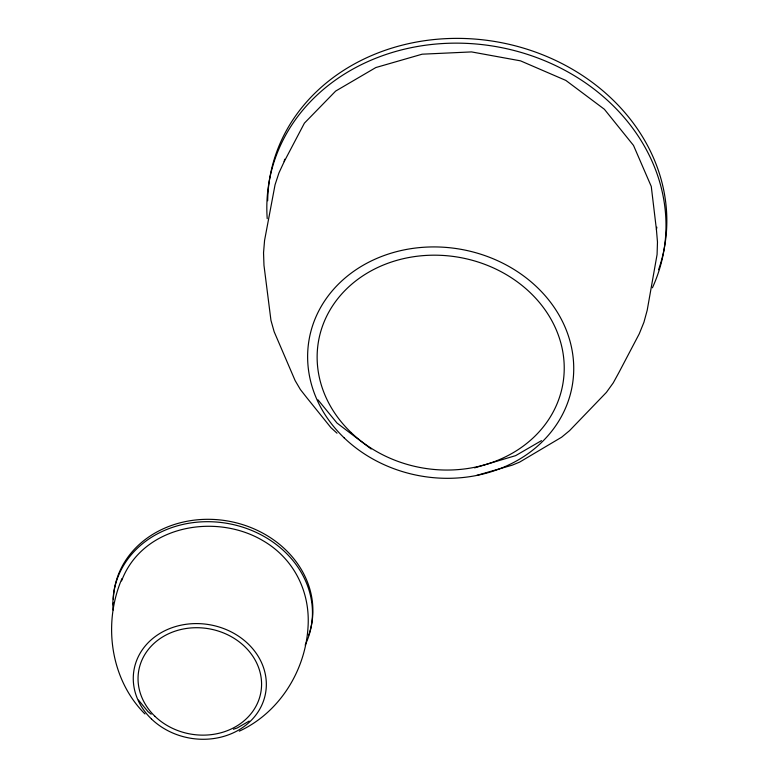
<?xml version="1.0" encoding="UTF-8"?>
<svg xmlns="http://www.w3.org/2000/svg" width="778" height="778" viewBox="0 0 778 778"><rect width="100%" height="100%" fill="white"/><g stroke="black" fill="none" stroke-linecap="round" stroke-linejoin="round"><path stroke-width="1.17" d="M144.941 713.961C110.068 678.99 102.813 623.042 121.981 578.54M337.01 433.2L330.951 427.676L306.892 397.821L300.376 389.525L295.134 380.588L274.157 331.739L270.958 320.39L263.975 265.317L263.538 252.831L264.569 240.421L275.052 184.785L278.923 172.969L284.194 161.61L284.612 159.227M476.661 475.416L512.177 465.176L519.616 462.113L561.628 437.207L569.535 430.672L606.402 392.384L613.249 382.873L618.88 372.594L639.253 333.82L643.931 322.267L647.199 310.266L657.079 254.513L657.478 242.075L656.418 229.549L656.846 227.166M284.194 161.61L304.402 123.148L335.658 91.075L375.823 67.55L422.162 54.188L471.517 51.912L520.521 60.849L565.839 80.416L604.38 109.27L633.516 145.437L651.274 186.467L656.418 229.549M121.562 580.923C142.306 525.753 214.932 512.624 262.381 540.331C293.831 558.283 310.48 591.688 308.01 627.379C305.336 670.889 279.302 712.784 239.274 731.174M541.478 440.649L515.62 455.645L474.59 467.87M249.154 721.06L237.28 727.945L233.439 729.249M371.174 449.003L337 423.038L317.988 399.853M151.185 714.233L147.966 711.637L138.465 700.044M267.214 218.667A200.364 172.638 10 0 1 497.084 46.787A200.364 172.638 10 0 1 652.411 287.792M267.681 200.763A200.364 172.638 10 0 1 497.259 41.905A200.364 172.638 10 0 1 658.577 269.742M113.121 610.049A100.187 86.319 10 0 1 228.353 523.575A100.187 86.319 10 0 1 305.161 645.108M113.384 605.274A100.187 86.319 10 0 1 113.306 602.882M113.335 599.323A100.187 86.319 10 0 1 228.771 521.192A100.187 86.319 10 0 1 308.759 634.994M344.1 437.81A133.573 115.095 10 0 0 568.232 401.166A133.573 115.095 10 0 0 409.705 248.872A133.573 115.095 10 0 0 344.1 437.81M350.995 432.432A124.033 106.878 10 0 0 559.119 398.414A124.033 106.878 10 0 0 411.912 256.993A124.033 106.878 10 0 0 350.995 432.432M151.516 719.028A66.791 57.543 10 0 0 263.586 700.706A66.791 57.543 10 0 0 184.318 624.559A66.791 57.543 10 0 0 151.516 719.028M154.968 716.334A62.016 53.439 10 0 0 259.025 699.325A62.016 53.439 10 0 0 185.427 628.614A62.016 53.439 10 0 0 154.968 716.334"/></g></svg>
